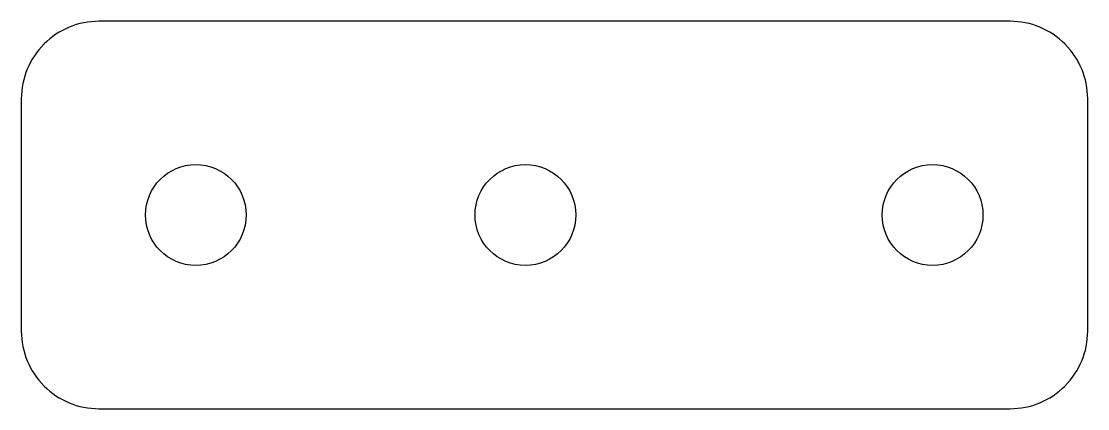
# Model space of a CAD drawing. Header units: millimetres. Extents: x 394 to 449, y 245 to 265.
import ezdxf

# ---------------------------------------------------------------- set-up
doc = ezdxf.new("R2010")
doc.units = ezdxf.units.MM
doc.layers.get('0').update_dxf_attribs({"linetype": 'CONTINUOUS'})

msp = doc.modelspace()

# ---------------------------------------------------------------- linework, layer by layer
msp.add_lwpolyline([(398, 265, 0.414214), (394, 261), (394, 249, 0.414214), (398, 245), (445, 245, 0.414214), (449, 249), (449, 261, 0.414214), (445, 265)], format="xyb", close=True)
for centre in [(403, 255), (420, 255), (441, 255)]:
    msp.add_circle(centre, 2.6)

doc.saveas('drawing.dxf')
